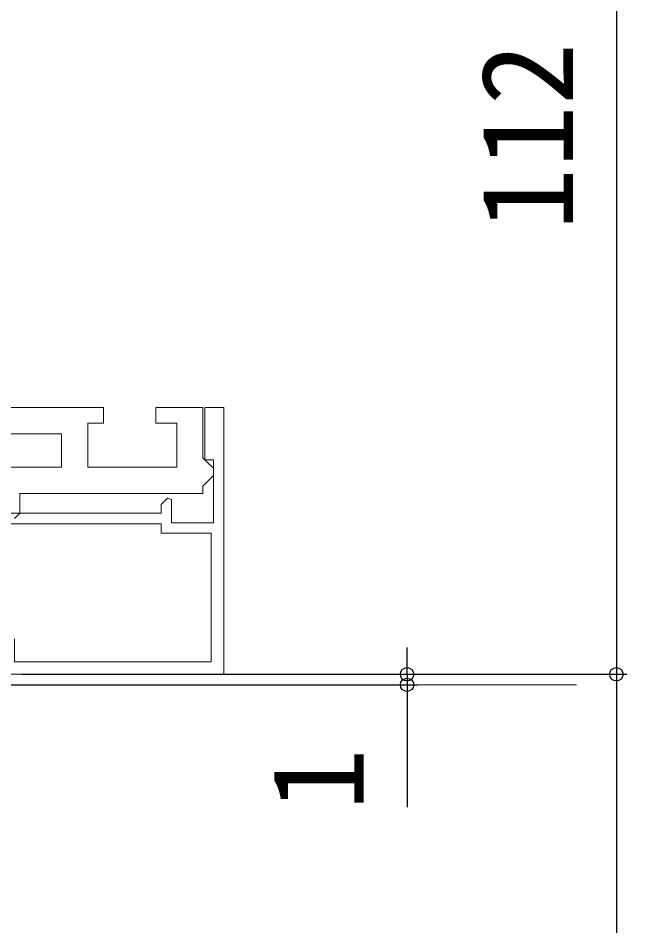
# Model space of a CAD drawing. Units: millimetres, scale not verified. Extents: x -525 to 525, y -785 to 780.
# Drawn here: x -250.6 to -192.4, y 143.8 to 230.6 of the extents above; entities that cross this region are included whole.
import ezdxf
from ezdxf.enums import TextEntityAlignment as Align

# ---------------------------------------------------------------- set-up
doc = ezdxf.new("R2010")
doc.units = ezdxf.units.MM
doc.header["$LTSCALE"] = 4
doc.layers.add('0-2_YKK_11', color=211, linetype='Continuous', lineweight=18)
doc.layers.add('0-3_YKK_12', color=1, linetype='Continuous', lineweight=18)
doc.layers.add('0-5_YKK_D', color=6, linetype='Continuous')
doc.styles.add('ＭＳ ゴシック', font='')
doc.styles.get('ＭＳ ゴシック').set_extended_font_data('MS Gothic')

msp = doc.modelspace()

# ---------------------------------------------------------------- linework, layer by layer
at = {"layer": '0-2_YKK_11'}
for points in [[(-250.909, 182.736), (-250.409, 183.236), (-250.409, 185.136), (-232.909, 185.136), (-232.909, 185.836), (-232.409, 186.336), (-231.909, 186.836), (-231.909, 187.536), (-232.409, 188.036), (-232.909, 188.536), (-232.909, 193.336), (-237.409, 193.336), (-237.409, 191.836), (-235.409, 191.836), (-235.409, 187.636), (-243.909, 187.636), (-243.909, 191.836), (-242.409, 191.836), (-242.409, 193.336), (-255.909, 193.336)], [(-230.909, 193.336), (-230.909, 167.836), (-255.909, 167.836), (-255.909, 168.936), (-251.909, 168.936), (-251.909, 171.536), (-253.996, 171.536), (-254.949, 172.086), (-254.828, 172.536), (-252.209, 172.536)], [(-250.909, 171.236), (-250.909, 169.036), (-232.109, 169.036), (-232.109, 181.336), (-236.909, 181.336), (-236.909, 182.236), (-254.808, 182.236), (-254.962, 182.846), (-252.556, 184.146), (-252.409, 183.236), (-236.909, 183.236), (-236.909, 184.06), (-236.279, 184.69), (-235.909, 184.537), (-235.909, 182.336), (-231.909, 182.336), (-231.909, 188.336), (-232.709, 188.336), (-232.709, 193.336), (-230.909, 193.336)]]:
    msp.add_lwpolyline(points, dxfattribs=at)
msp.add_lwpolyline([(-246.409, 190.836), (-254.909, 190.836), (-254.909, 187.636), (-246.409, 187.636)], close=True, dxfattribs=at)
at = {"layer": '0-3_YKK_12'}
msp.add_line((-438.241, 166.833), (-197.221, 166.833), dxfattribs=at)
at = {"layer": '0-5_YKK_D'}
for p, q in [((-193.407, 279.836), (-193.407, 167.836)), ((-213.407, 167.836), (-213.407, 170.386)), ((-250.207, 167.836), (-192.407, 167.836)), ((-250.207, 167.836), (-192.407, 167.836)), ((-250.207, 167.836), (-212.407, 167.836)), ((-213.407, 167.836), (-213.407, 166.833)), ((-193.407, 167.836), (-193.407, 104.836)), ((-255.909, 166.833), (-212.407, 166.833)), ((-213.407, 166.833), (-213.407, 155.12))]:
    msp.add_line(p, q, dxfattribs=at)
for centre in [(-213.407, 167.836), (-193.407, 167.836), (-193.407, 167.836), (-213.407, 166.833)]:
    msp.add_circle(centre, 0.637, dxfattribs=at)

# ---------------------------------------------------------------- texts
at = {"layer": '0-5_YKK_D', "style": 'ＭＳ ゴシック'}
for s, p in [('112', (-194.907, 210.268)), ('1', (-214.907, 154.779))]:
    msp.add_text(s, height=8.798, rotation=90, dxfattribs=at).set_placement(p, align=Align.BOTTOM_LEFT)

doc.saveas('drawing.dxf')
